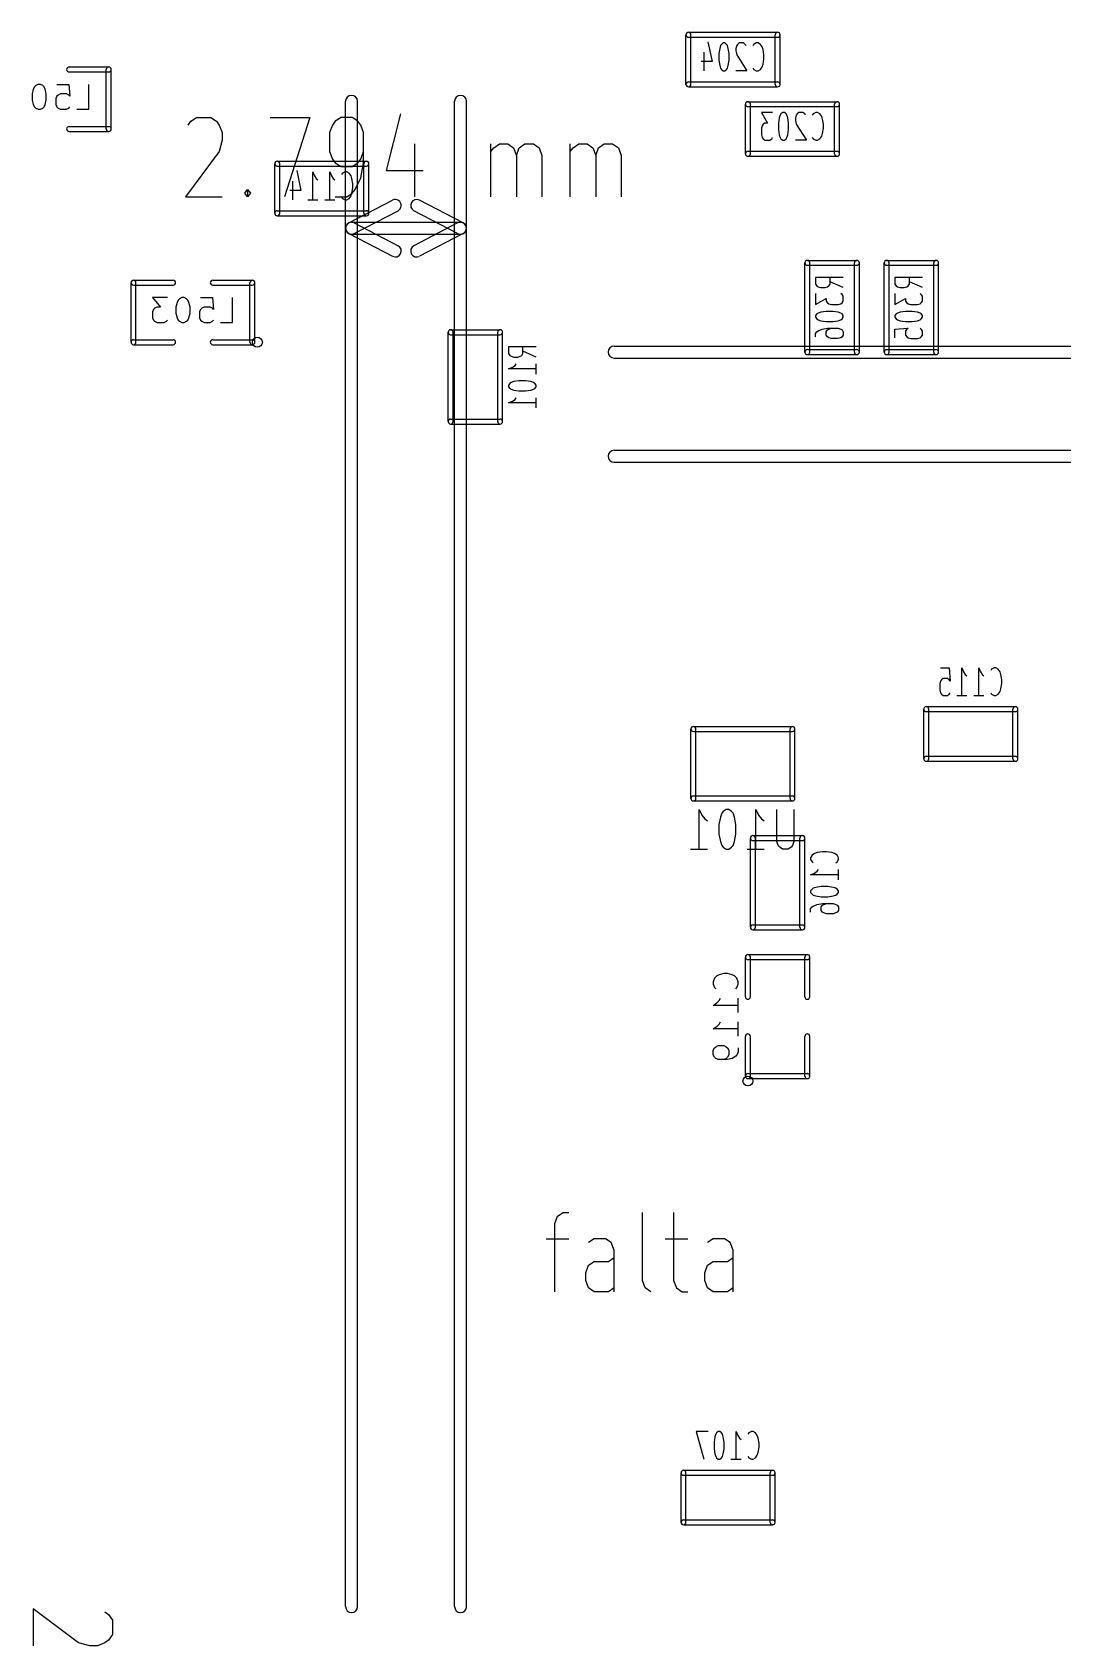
# Model space of a CAD drawing. Extents: x -29274 to 69862, y 24345 to 162744.
# Drawn here: x 10828 to 21227, y 53376 to 69645 of the extents above; entities that cross this region are included whole.
import ezdxf

# ---------------------------------------------------------------- set-up
doc = ezdxf.new("R2010")
doc.units = 0
doc.layers.add('BLACK', color=1, linetype='CONTINUOUS')

msp = doc.modelspace()

# ---------------------------------------------------------------- linework, layer by layer
at = {"layer": 'BLACK'}
for p, q in [((17450, 69645), (18350, 69645)), ((17425, 69120), (17425, 69620)), ((17450, 69595), (18350, 69595)), ((17475, 69120), (17475, 69620)), ((17647, 69550), (17690, 69350)), ((17766, 69483), (17758, 69430)), ((17775, 69510), (17766, 69483)), ((17784, 69523), (17775, 69510)), ((17801, 69537), (17784, 69523)), ((17818, 69537), (17801, 69537)), ((17835, 69523), (17818, 69537)), ((17844, 69510), (17835, 69523)), ((17852, 69483), (17844, 69510)), ((17861, 69430), (17852, 69483)), ((17937, 69510), (17929, 69483)), ((17929, 69483), (17929, 69457)), ((17946, 69523), (17937, 69510)), ((17963, 69537), (17946, 69523)), ((18006, 69537), (17963, 69537)), ((18023, 69523), (18006, 69537)), ((18032, 69510), (18023, 69523)), ((18109, 69523), (18100, 69510)), ((18135, 69537), (18109, 69523)), ((18152, 69537), (18135, 69537)), ((18177, 69523), (18152, 69537)), ((18195, 69497), (18177, 69523)), ((18203, 69470), (18195, 69497)), ((18212, 69417), (18203, 69470)), ((18325, 69120), (18325, 69620)), ((18375, 69120), (18375, 69620)), ((17690, 69350), (17578, 69350)), ((17604, 69443), (17604, 69257)), ((17758, 69430), (17758, 69363)), ((17758, 69363), (17766, 69310)), ((17766, 69310), (17775, 69283)), ((17844, 69283), (17852, 69310)), ((17852, 69310), (17861, 69363)), ((17861, 69363), (17861, 69430)), ((17929, 69457), (17937, 69417)), ((17937, 69417), (18040, 69257)), ((18195, 69297), (18203, 69323)), ((18203, 69323), (18212, 69377)), ((18212, 69377), (18212, 69417)), ((11200, 69295), (11600, 69295)), ((11200, 69245), (11600, 69245)), ((11575, 68670), (11575, 69270)), ((11625, 68670), (11625, 69270)), ((17450, 69145), (18350, 69145)), ((17775, 69283), (17784, 69270)), ((17784, 69270), (17801, 69257)), ((17801, 69257), (17818, 69257)), ((17818, 69257), (17835, 69270)), ((17835, 69270), (17844, 69283)), ((18040, 69257), (17929, 69257)), ((18100, 69283), (18109, 69270)), ((18109, 69270), (18135, 69257)), ((18135, 69257), (18152, 69257)), ((18152, 69257), (18177, 69270)), ((18177, 69270), (18195, 69297)), ((10839, 69071), (10828, 69024)), ((10828, 69024), (10828, 68964)), ((10851, 69095), (10839, 69071)), ((10863, 69107), (10851, 69095)), ((10887, 69119), (10863, 69107)), ((10911, 69119), (10887, 69119)), ((10935, 69107), (10911, 69119)), ((10947, 69095), (10935, 69107)), ((10958, 69071), (10947, 69095)), ((10970, 69024), (10958, 69071)), ((10970, 68964), (10970, 69024)), ((11077, 69000), (11066, 68976)), ((11077, 69119), (11196, 69119)), ((11089, 69012), (11077, 69000)), ((11113, 69024), (11089, 69012)), ((11173, 69024), (11113, 69024)), ((11196, 69012), (11173, 69024)), ((11196, 69119), (11208, 69000)), ((11208, 69000), (11196, 69012)), ((11398, 68869), (11398, 69119)), ((17450, 69095), (18350, 69095)), ((10828, 68964), (10839, 68916)), ((10839, 68916), (10851, 68893)), ((10851, 68893), (10863, 68881)), ((10863, 68881), (10887, 68869)), ((10887, 68869), (10911, 68869)), ((10911, 68869), (10935, 68881)), ((10935, 68881), (10947, 68893)), ((10947, 68893), (10958, 68916)), ((10958, 68916), (10970, 68964)), ((11066, 68976), (11066, 68916)), ((11066, 68916), (11077, 68893)), ((11077, 68893), (11089, 68881)), ((11089, 68881), (11113, 68869)), ((11113, 68869), (11173, 68869)), ((11173, 68869), (11196, 68881)), ((11196, 68881), (11208, 68893)), ((11279, 68869), (11398, 68869)), ((13990, 53771), (13990, 68949)), ((14110, 53771), (14110, 68949)), ((14543, 68823), (14400, 68252)), ((15090, 53771), (15090, 68949)), ((15210, 53771), (15210, 68949)), ((18025, 68420), (18025, 68920)), ((18050, 68945), (18950, 68945)), ((18050, 68895), (18950, 68895)), ((18075, 68420), (18075, 68920)), ((18298, 68837), (18187, 68837)), ((18187, 68837), (18247, 68730)), ((18384, 68823), (18375, 68810)), ((18401, 68837), (18384, 68823)), ((18418, 68837), (18401, 68837)), ((18435, 68823), (18418, 68837)), ((18444, 68810), (18435, 68823)), ((18546, 68823), (18537, 68810)), ((18563, 68837), (18546, 68823)), ((18606, 68837), (18563, 68837)), ((18623, 68823), (18606, 68837)), ((18632, 68810), (18623, 68823)), ((18709, 68823), (18700, 68810)), ((18735, 68837), (18709, 68823)), ((18752, 68837), (18735, 68837)), ((18777, 68823), (18752, 68837)), ((18795, 68797), (18777, 68823)), ((18925, 68420), (18925, 68920)), ((18975, 68420), (18975, 68920)), ((11200, 68695), (11600, 68695)), ((12401, 68709), (12430, 68747)), ((12430, 68747), (12487, 68785)), ((12487, 68785), (12630, 68785)), ((12630, 68785), (12687, 68747)), ((12687, 68747), (12716, 68709)), ((12716, 68709), (12744, 68633)), ((13230, 68785), (13630, 68785)), ((13630, 68785), (13373, 67985)), ((13858, 68709), (13829, 68633)), ((13886, 68747), (13858, 68709)), ((13944, 68785), (13886, 68747)), ((14058, 68785), (13944, 68785)), ((14115, 68747), (14058, 68785)), ((14144, 68709), (14115, 68747)), ((14172, 68633), (14144, 68709)), ((18195, 68703), (18187, 68677)), ((18187, 68677), (18187, 68610)), ((18204, 68717), (18195, 68703)), ((18221, 68730), (18204, 68717)), ((18247, 68730), (18221, 68730)), ((18366, 68783), (18358, 68730)), ((18358, 68730), (18358, 68663)), ((18358, 68663), (18366, 68610)), ((18375, 68810), (18366, 68783)), ((18452, 68783), (18444, 68810)), ((18461, 68730), (18452, 68783)), ((18452, 68610), (18461, 68663)), ((18461, 68663), (18461, 68730)), ((18537, 68810), (18529, 68783)), ((18529, 68783), (18529, 68757)), ((18529, 68757), (18537, 68717)), ((18537, 68717), (18640, 68557)), ((18803, 68770), (18795, 68797)), ((18812, 68717), (18803, 68770)), ((18803, 68623), (18812, 68677)), ((18812, 68677), (18812, 68717)), ((11200, 68645), (11600, 68645)), ((12744, 68557), (12716, 68442)), ((12744, 68633), (12744, 68557)), ((13829, 68633), (13829, 68442)), ((14172, 68328), (14172, 68633)), ((14686, 68519), (14686, 67985)), ((15457, 67985), (15457, 68519)), ((15485, 68480), (15543, 68519)), ((15543, 68519), (15628, 68519)), ((15628, 68519), (15685, 68480)), ((15743, 68480), (15800, 68519)), ((15800, 68519), (15885, 68519)), ((15885, 68519), (15943, 68480)), ((16257, 67985), (16257, 68519)), ((16285, 68480), (16343, 68519)), ((16343, 68519), (16428, 68519)), ((16428, 68519), (16485, 68480)), ((16543, 68480), (16600, 68519)), ((16600, 68519), (16685, 68519)), ((16685, 68519), (16743, 68480)), ((18187, 68610), (18195, 68583)), ((18195, 68583), (18204, 68570)), ((18204, 68570), (18221, 68557)), ((18221, 68557), (18273, 68557)), ((18273, 68557), (18290, 68570)), ((18290, 68570), (18298, 68583)), ((18366, 68610), (18375, 68583)), ((18375, 68583), (18384, 68570)), ((18384, 68570), (18401, 68557)), ((18401, 68557), (18418, 68557)), ((18418, 68557), (18435, 68570)), ((18435, 68570), (18444, 68583)), ((18444, 68583), (18452, 68610)), ((18640, 68557), (18529, 68557)), ((18700, 68583), (18709, 68570)), ((18709, 68570), (18735, 68557)), ((18735, 68557), (18752, 68557)), ((18752, 68557), (18777, 68570)), ((18777, 68570), (18795, 68597)), ((18795, 68597), (18803, 68623)), ((12716, 68442), (12373, 67985)), ((13300, 68345), (14200, 68345)), ((13829, 68442), (13858, 68366)), ((13858, 68366), (13886, 68328)), ((14115, 68328), (14144, 68366)), ((14144, 68366), (14172, 68442)), ((15457, 68442), (15485, 68480)), ((15685, 68480), (15714, 68404)), ((15714, 68404), (15743, 68480)), ((15714, 68404), (15714, 67985)), ((15943, 68480), (15971, 68404)), ((15971, 68404), (15971, 67985)), ((16257, 68442), (16285, 68480)), ((16485, 68480), (16514, 68404)), ((16514, 68404), (16543, 68480)), ((16514, 68404), (16514, 67985)), ((16743, 68480), (16771, 68404)), ((16771, 68404), (16771, 67985)), ((18050, 68445), (18950, 68445)), ((18050, 68395), (18950, 68395)), ((13275, 67820), (13275, 68320)), ((13300, 68295), (14200, 68295)), ((13325, 67820), (13325, 68320)), ((13497, 68250), (13540, 68050)), ((13659, 67957), (13659, 68237)), ((13659, 68237), (13676, 68197)), ((13676, 68197), (13694, 68170)), ((13694, 68170), (13711, 68157)), ((13830, 67957), (13830, 68237)), ((13830, 68237), (13847, 68197)), ((13847, 68197), (13865, 68170)), ((13865, 68170), (13882, 68157)), ((13886, 68328), (13944, 68290)), ((13944, 68290), (14058, 68290)), ((13959, 68223), (13950, 68210)), ((13985, 68237), (13959, 68223)), ((14002, 68237), (13985, 68237)), ((14027, 68223), (14002, 68237)), ((14045, 68197), (14027, 68223)), ((14053, 68170), (14045, 68197)), ((14062, 68117), (14053, 68170)), ((14058, 68290), (14115, 68328)), ((14086, 68061), (14144, 68176)), ((14144, 68176), (14172, 68328)), ((14175, 67820), (14175, 68320)), ((14225, 67820), (14225, 68320)), ((14400, 68252), (14772, 68252)), ((12972, 68023), (13001, 68061)), ((13001, 67985), (12972, 68023)), ((13001, 68061), (13029, 68023)), ((13001, 68061), (13001, 67985)), ((13029, 68023), (13001, 67985)), ((13540, 68050), (13428, 68050)), ((13454, 68143), (13454, 67957)), ((14001, 67985), (14058, 68023)), ((14045, 67997), (14053, 68023)), ((14053, 68023), (14062, 68077)), ((14058, 68023), (14086, 68061)), ((14062, 68077), (14062, 68117)), ((12373, 67985), (12744, 67985)), ((13300, 67845), (14200, 67845)), ((13608, 67957), (13711, 67957)), ((13779, 67957), (13882, 67957)), ((13886, 67985), (14001, 67985)), ((13950, 67983), (13959, 67970)), ((13959, 67970), (13985, 67957)), ((13985, 67957), (14002, 67957)), ((14002, 67957), (14027, 67970)), ((14022, 67723), (14464, 67952)), ((14027, 67970), (14045, 67997)), ((14078, 67616), (14520, 67845)), ((15121, 67616), (14679, 67846)), ((15177, 67722), (14735, 67952)), ((13300, 67795), (14200, 67795)), ((14050, 67729), (15150, 67729)), ((14078, 67722), (14520, 67493)), ((15121, 67722), (14679, 67492)), ((14022, 67615), (14464, 67386)), ((14050, 67609), (15150, 67609)), ((15177, 67616), (14735, 67386)), ((18625, 66420), (18625, 67320)), ((18650, 67345), (19150, 67345)), ((18650, 67295), (19150, 67295)), ((18675, 66420), (18675, 67320)), ((19125, 66420), (19125, 67320)), ((19175, 66420), (19175, 67320)), ((19425, 66420), (19425, 67320)), ((19450, 67345), (19950, 67345)), ((19450, 67295), (19950, 67295)), ((19475, 66420), (19475, 67320)), ((19925, 66420), (19925, 67320)), ((19975, 66420), (19975, 67320)), ((11825, 66520), (11825, 67120)), ((11850, 67145), (12250, 67145)), ((11850, 67095), (12250, 67095)), ((11875, 66520), (11875, 67120)), ((12650, 67145), (13050, 67145)), ((12650, 67095), (13050, 67095)), ((13025, 66520), (13025, 67120)), ((13075, 66520), (13075, 67120)), ((19013, 67173), (18733, 67173)), ((18733, 67173), (18733, 67105)), ((18733, 67105), (18747, 67087)), ((18747, 67087), (18760, 67079)), ((18760, 67079), (18787, 67070)), ((18787, 67070), (18827, 67070)), ((18827, 67070), (18853, 67079)), ((18853, 67079), (18867, 67087)), ((18867, 67087), (18880, 67105)), ((18880, 67105), (18880, 67173)), ((19013, 67070), (18880, 67130)), ((19813, 67173), (19533, 67173)), ((19533, 67173), (19533, 67105)), ((19533, 67105), (19547, 67087)), ((19547, 67087), (19560, 67079)), ((19560, 67079), (19587, 67070)), ((19587, 67070), (19627, 67070)), ((19627, 67070), (19653, 67079)), ((19653, 67079), (19667, 67087)), ((19667, 67087), (19680, 67105)), ((19680, 67105), (19680, 67173)), ((19813, 67070), (19680, 67130)), ((12194, 66969), (12040, 66969)), ((12040, 66969), (12123, 66874)), ((12087, 66874), (12063, 66862)), ((12123, 66874), (12087, 66874)), ((12289, 66921), (12278, 66874)), ((12278, 66874), (12278, 66814)), ((12301, 66945), (12289, 66921)), ((12313, 66957), (12301, 66945)), ((12337, 66969), (12313, 66957)), ((12361, 66969), (12337, 66969)), ((12385, 66957), (12361, 66969)), ((12397, 66945), (12385, 66957)), ((12408, 66921), (12397, 66945)), ((12420, 66874), (12408, 66921)), ((12420, 66814), (12420, 66874)), ((12527, 66969), (12646, 66969)), ((12563, 66874), (12539, 66862)), ((12623, 66874), (12563, 66874)), ((12646, 66862), (12623, 66874)), ((12646, 66969), (12658, 66850)), ((12848, 66719), (12848, 66969)), ((18733, 67010), (18733, 66899)), ((18733, 66899), (18840, 66959)), ((18840, 66959), (18840, 66933)), ((18840, 66933), (18853, 66916)), ((18853, 66916), (18867, 66907)), ((18867, 66907), (18893, 66899)), ((18893, 66899), (18960, 66899)), ((18960, 66899), (18987, 66907)), ((19000, 67002), (18987, 67010)), ((18987, 66907), (19000, 66916)), ((19013, 66985), (19000, 67002)), ((19000, 66916), (19013, 66933)), ((19013, 66933), (19013, 66985)), ((19533, 67010), (19533, 66899)), ((19533, 66899), (19640, 66959)), ((19640, 66959), (19640, 66933)), ((19640, 66933), (19653, 66916)), ((19653, 66916), (19667, 66907)), ((19667, 66907), (19693, 66899)), ((19693, 66899), (19760, 66899)), ((19760, 66899), (19787, 66907)), ((19800, 67002), (19787, 67010)), ((19787, 66907), (19800, 66916)), ((19813, 66985), (19800, 67002)), ((19800, 66916), (19813, 66933)), ((19813, 66933), (19813, 66985)), ((12051, 66850), (12040, 66826)), ((12040, 66826), (12040, 66766)), ((12040, 66766), (12051, 66743)), ((12063, 66862), (12051, 66850)), ((12051, 66743), (12063, 66731)), ((12063, 66731), (12087, 66719)), ((12087, 66719), (12159, 66719)), ((12159, 66719), (12182, 66731)), ((12182, 66731), (12194, 66743)), ((12278, 66814), (12289, 66766)), ((12289, 66766), (12301, 66743)), ((12301, 66743), (12313, 66731)), ((12313, 66731), (12337, 66719)), ((12337, 66719), (12361, 66719)), ((12361, 66719), (12385, 66731)), ((12385, 66731), (12397, 66743)), ((12397, 66743), (12408, 66766)), ((12408, 66766), (12420, 66814)), ((12527, 66850), (12516, 66826)), ((12516, 66826), (12516, 66766)), ((12516, 66766), (12527, 66743)), ((12539, 66862), (12527, 66850)), ((12527, 66743), (12539, 66731)), ((12539, 66731), (12563, 66719)), ((12563, 66719), (12623, 66719)), ((12623, 66719), (12646, 66731)), ((12658, 66850), (12646, 66862)), ((12646, 66731), (12658, 66743)), ((12729, 66719), (12848, 66719)), ((18747, 66805), (18733, 66788)), ((18733, 66788), (18733, 66771)), ((18733, 66771), (18747, 66754)), ((18760, 66814), (18747, 66805)), ((18747, 66754), (18760, 66745)), ((18787, 66822), (18760, 66814)), ((18760, 66745), (18787, 66736)), ((18840, 66831), (18787, 66822)), ((18787, 66736), (18840, 66728)), ((18907, 66831), (18840, 66831)), ((18840, 66728), (18907, 66728)), ((18960, 66822), (18907, 66831)), ((18907, 66728), (18960, 66736)), ((18987, 66814), (18960, 66822)), ((18960, 66736), (18987, 66745)), ((19000, 66805), (18987, 66814)), ((18987, 66745), (19000, 66754)), ((19013, 66788), (19000, 66805)), ((19000, 66754), (19013, 66771)), ((19013, 66771), (19013, 66788)), ((19547, 66805), (19533, 66788)), ((19533, 66788), (19533, 66771)), ((19533, 66771), (19547, 66754)), ((19560, 66814), (19547, 66805)), ((19547, 66754), (19560, 66745)), ((19587, 66822), (19560, 66814)), ((19560, 66745), (19587, 66736)), ((19640, 66831), (19587, 66822)), ((19587, 66736), (19640, 66728)), ((19707, 66831), (19640, 66831)), ((19640, 66728), (19707, 66728)), ((19760, 66822), (19707, 66831)), ((19707, 66728), (19760, 66736)), ((19787, 66814), (19760, 66822)), ((19760, 66736), (19787, 66745)), ((19800, 66805), (19787, 66814)), ((19787, 66745), (19800, 66754)), ((19813, 66788), (19800, 66805)), ((19800, 66754), (19813, 66771)), ((19813, 66771), (19813, 66788)), ((11850, 66545), (12250, 66545)), ((12650, 66545), (13050, 66545)), ((15025, 65720), (15025, 66620)), ((15050, 66645), (15550, 66645)), ((15050, 66595), (15550, 66595)), ((15075, 65720), (15075, 66620)), ((15525, 65720), (15525, 66620)), ((15575, 65720), (15575, 66620)), ((18733, 66608), (18747, 66625)), ((18733, 66574), (18733, 66608)), ((18747, 66625), (18760, 66634)), ((18760, 66634), (18800, 66651)), ((18800, 66651), (18853, 66660)), ((18840, 66625), (18853, 66643)), ((18840, 66591), (18840, 66625)), ((18853, 66574), (18840, 66591)), ((18853, 66660), (18960, 66660)), ((18853, 66643), (18867, 66651)), ((18867, 66565), (18853, 66574)), ((18867, 66651), (18893, 66660)), ((18893, 66557), (18867, 66565)), ((18960, 66557), (18893, 66557)), ((18960, 66660), (18987, 66651)), ((18987, 66565), (18960, 66557)), ((18987, 66651), (19000, 66643)), ((19000, 66574), (18987, 66565)), ((19000, 66643), (19013, 66625)), ((19013, 66591), (19000, 66574)), ((19013, 66625), (19013, 66591)), ((19533, 66651), (19667, 66660)), ((19533, 66565), (19533, 66651)), ((19653, 66651), (19640, 66634)), ((19640, 66634), (19640, 66591)), ((19640, 66591), (19653, 66574)), ((19667, 66660), (19653, 66651)), ((19653, 66574), (19667, 66565)), ((19667, 66565), (19693, 66557)), ((19693, 66557), (19760, 66557)), ((19760, 66557), (19787, 66565)), ((19800, 66651), (19787, 66660)), ((19787, 66565), (19800, 66574)), ((19813, 66634), (19800, 66651)), ((19800, 66574), (19813, 66591)), ((19813, 66591), (19813, 66634)), ((11850, 66495), (12250, 66495)), ((12650, 66495), (13050, 66495)), ((15913, 66473), (15633, 66473)), ((15633, 66473), (15633, 66405)), ((15633, 66405), (15647, 66387)), ((15647, 66387), (15660, 66379)), ((15660, 66379), (15687, 66370)), ((15727, 66370), (15753, 66379)), ((15753, 66379), (15767, 66387)), ((15767, 66387), (15780, 66405)), ((15780, 66405), (15780, 66473)), ((15913, 66370), (15780, 66430)), ((16700, 66480), (31830, 66480)), ((18650, 66445), (19150, 66445)), ((18650, 66395), (19150, 66395)), ((19450, 66445), (19950, 66445)), ((19450, 66395), (19950, 66395)), ((15633, 66250), (15673, 66267)), ((15913, 66250), (15633, 66250)), ((15673, 66267), (15700, 66285)), ((15687, 66370), (15727, 66370)), ((15700, 66285), (15713, 66302)), ((15913, 66199), (15913, 66302)), ((16700, 66360), (31830, 66360)), ((15647, 66105), (15633, 66088)), ((15633, 66088), (15633, 66071)), ((15633, 66071), (15647, 66054)), ((15660, 66114), (15647, 66105)), ((15647, 66054), (15660, 66045)), ((15687, 66122), (15660, 66114)), ((15740, 66131), (15687, 66122)), ((15807, 66131), (15740, 66131)), ((15860, 66122), (15807, 66131)), ((15887, 66114), (15860, 66122)), ((15900, 66105), (15887, 66114)), ((15887, 66045), (15900, 66054)), ((15913, 66088), (15900, 66105)), ((15900, 66054), (15913, 66071)), ((15913, 66071), (15913, 66088)), ((15633, 65908), (15673, 65925)), ((15913, 65908), (15633, 65908)), ((15660, 66045), (15687, 66036)), ((15673, 65925), (15700, 65943)), ((15687, 66036), (15740, 66028)), ((15700, 65943), (15713, 65960)), ((15740, 66028), (15807, 66028)), ((15807, 66028), (15860, 66036)), ((15860, 66036), (15887, 66045)), ((15913, 65857), (15913, 65960)), ((15050, 65745), (15550, 65745)), ((15050, 65695), (15550, 65695)), ((16700, 65430), (31830, 65430)), ((16700, 65310), (31830, 65310)), ((19995, 63237), (20081, 63237)), ((20021, 63130), (20004, 63117)), ((20064, 63130), (20021, 63130)), ((20081, 63117), (20064, 63130)), ((20081, 63237), (20090, 63103)), ((20209, 62957), (20209, 63237)), ((20209, 63237), (20226, 63197)), ((20226, 63197), (20244, 63170)), ((20244, 63170), (20261, 63157)), ((20380, 62957), (20380, 63237)), ((20380, 63237), (20397, 63197)), ((20397, 63197), (20415, 63170)), ((20415, 63170), (20432, 63157)), ((20509, 63223), (20500, 63210)), ((20535, 63237), (20509, 63223)), ((20552, 63237), (20535, 63237)), ((20577, 63223), (20552, 63237)), ((20595, 63197), (20577, 63223)), ((20603, 63170), (20595, 63197)), ((20612, 63117), (20603, 63170)), ((19995, 63103), (19987, 63077)), ((19987, 63077), (19987, 63010)), ((19987, 63010), (19995, 62983)), ((20004, 63117), (19995, 63103)), ((19995, 62983), (20004, 62970)), ((20004, 62970), (20021, 62957)), ((20064, 62957), (20081, 62970)), ((20090, 63103), (20081, 63117)), ((20081, 62970), (20090, 62983)), ((20500, 62983), (20509, 62970)), ((20509, 62970), (20535, 62957)), ((20552, 62957), (20577, 62970)), ((20577, 62970), (20595, 62997)), ((20595, 62997), (20603, 63023)), ((20603, 63023), (20612, 63077)), ((20612, 63077), (20612, 63117)), ((19825, 62320), (19825, 62820)), ((19850, 62845), (20750, 62845)), ((19875, 62320), (19875, 62820)), ((20021, 62957), (20064, 62957)), ((20158, 62957), (20261, 62957)), ((20329, 62957), (20432, 62957)), ((20535, 62957), (20552, 62957)), ((20725, 62320), (20725, 62820)), ((20775, 62320), (20775, 62820)), ((17500, 62645), (18500, 62645)), ((19850, 62795), (20750, 62795)), ((17475, 61920), (17475, 62620)), ((17500, 62595), (18500, 62595)), ((17525, 61920), (17525, 62620)), ((18475, 61920), (18475, 62620)), ((18525, 61920), (18525, 62620)), ((19850, 62345), (20750, 62345)), ((19850, 62295), (20750, 62295)), ((17500, 61945), (18500, 61945)), ((17500, 61895), (18500, 61895)), ((17557, 61408), (17557, 61808)), ((17557, 61808), (17586, 61751)), ((17586, 61751), (17614, 61713)), ((17614, 61713), (17643, 61694)), ((17772, 61732), (17757, 61656)), ((17786, 61770), (17772, 61732)), ((17800, 61789), (17786, 61770)), ((17829, 61808), (17800, 61789)), ((17857, 61808), (17829, 61808)), ((17886, 61789), (17857, 61808)), ((17900, 61770), (17886, 61789)), ((17915, 61732), (17900, 61770)), ((17929, 61656), (17915, 61732)), ((18129, 61408), (18129, 61808)), ((18129, 61808), (18158, 61751)), ((18158, 61751), (18186, 61713)), ((18186, 61713), (18215, 61694)), ((18343, 61484), (18343, 61808)), ((18515, 61808), (18515, 61484)), ((17757, 61656), (17757, 61560)), ((17757, 61560), (17772, 61484)), ((17915, 61484), (17929, 61560)), ((17929, 61560), (17929, 61656)), ((18075, 60620), (18075, 61520)), ((18100, 61545), (18600, 61545)), ((18125, 60620), (18125, 61520)), ((18575, 60620), (18575, 61520)), ((18625, 60620), (18625, 61520)), ((17471, 61408), (17643, 61408)), ((17772, 61484), (17786, 61446)), ((17786, 61446), (17800, 61427)), ((17800, 61427), (17829, 61408)), ((17829, 61408), (17857, 61408)), ((17857, 61408), (17886, 61427)), ((17886, 61427), (17900, 61446)), ((17900, 61446), (17915, 61484)), ((18043, 61408), (18215, 61408)), ((18100, 61495), (18600, 61495)), ((18357, 61446), (18343, 61484)), ((18372, 61427), (18357, 61446)), ((18400, 61408), (18372, 61427)), ((18457, 61408), (18400, 61408)), ((18486, 61427), (18457, 61408)), ((18500, 61446), (18486, 61427)), ((18515, 61484), (18500, 61446)), ((18697, 61347), (18683, 61322)), ((18723, 61365), (18697, 61347)), ((18750, 61373), (18723, 61365)), ((18803, 61382), (18750, 61373)), ((18843, 61382), (18803, 61382)), ((18897, 61373), (18843, 61382)), ((18923, 61365), (18897, 61373)), ((18950, 61347), (18923, 61365)), ((18963, 61322), (18950, 61347)), ((18683, 61322), (18683, 61305)), ((18683, 61305), (18697, 61279)), ((18697, 61279), (18710, 61270)), ((18723, 61167), (18750, 61185)), ((18750, 61185), (18763, 61202)), ((18937, 61270), (18950, 61279)), ((18950, 61279), (18963, 61305)), ((18963, 61305), (18963, 61322)), ((18963, 61099), (18963, 61202)), ((18683, 61150), (18723, 61167)), ((18963, 61150), (18683, 61150)), ((18710, 61014), (18697, 61005)), ((18737, 61022), (18710, 61014)), ((18790, 61031), (18737, 61022)), ((18857, 61031), (18790, 61031)), ((18910, 61022), (18857, 61031)), ((18937, 61014), (18910, 61022)), ((18950, 61005), (18937, 61014)), ((18697, 61005), (18683, 60988)), ((18683, 60988), (18683, 60971)), ((18683, 60971), (18697, 60954)), ((18697, 60954), (18710, 60945)), ((18710, 60945), (18737, 60936)), ((18710, 60834), (18750, 60851)), ((18737, 60936), (18790, 60928)), ((18750, 60851), (18803, 60860)), ((18790, 60928), (18857, 60928)), ((18803, 60860), (18910, 60860)), ((18803, 60843), (18817, 60851)), ((18817, 60851), (18843, 60860)), ((18857, 60928), (18910, 60936)), ((18910, 60936), (18937, 60945)), ((18910, 60860), (18937, 60851)), ((18937, 60945), (18950, 60954)), ((18937, 60851), (18950, 60843)), ((18963, 60988), (18950, 61005)), ((18950, 60954), (18963, 60971)), ((18963, 60971), (18963, 60988)), ((18683, 60808), (18697, 60825)), ((18683, 60774), (18683, 60808)), ((18697, 60825), (18710, 60834)), ((18790, 60825), (18803, 60843)), ((18790, 60791), (18790, 60825)), ((18803, 60774), (18790, 60791)), ((18817, 60765), (18803, 60774)), ((18843, 60757), (18817, 60765)), ((18910, 60757), (18843, 60757)), ((18937, 60765), (18910, 60757)), ((18950, 60774), (18937, 60765)), ((18950, 60843), (18963, 60825)), ((18963, 60791), (18950, 60774)), ((18963, 60825), (18963, 60791)), ((18100, 60645), (18600, 60645)), ((18100, 60595), (18600, 60595)), ((18025, 59920), (18025, 60320)), ((18050, 60345), (18650, 60345)), ((18050, 60295), (18650, 60295)), ((18075, 59920), (18075, 60320)), ((18625, 59920), (18625, 60320)), ((18675, 59920), (18675, 60320)), ((17713, 60107), (17701, 60071)), ((17701, 60071), (17701, 60047)), ((17701, 60047), (17713, 60012)), ((17737, 60131), (17713, 60107)), ((17761, 60142), (17737, 60131)), ((17808, 60154), (17761, 60142)), ((17844, 60154), (17808, 60154)), ((17892, 60142), (17844, 60154)), ((17915, 60131), (17892, 60142)), ((17939, 60107), (17915, 60131)), ((17951, 60071), (17939, 60107)), ((17939, 60012), (17951, 60047)), ((17951, 60047), (17951, 60071)), ((17713, 60012), (17725, 60000)), ((17737, 59857), (17761, 59881)), ((17761, 59881), (17773, 59904)), ((17927, 60000), (17939, 60012)), ((17951, 59762), (17951, 59904)), ((17701, 59833), (17737, 59857)), ((17951, 59833), (17701, 59833)), ((17701, 59595), (17737, 59619)), ((17951, 59595), (17701, 59595)), ((17737, 59619), (17761, 59643)), ((17761, 59643), (17773, 59666)), ((17951, 59524), (17951, 59666)), ((17701, 59381), (17713, 59405)), ((17713, 59405), (17725, 59416)), ((17725, 59416), (17749, 59428)), ((17749, 59428), (17808, 59428)), ((17808, 59428), (17832, 59416)), ((17832, 59416), (17844, 59405)), ((17844, 59405), (17856, 59381)), ((17951, 59405), (17951, 59357)), ((18025, 59120), (18025, 59520)), ((18075, 59120), (18075, 59520)), ((18625, 59120), (18625, 59520)), ((18675, 59120), (18675, 59520)), ((17701, 59333), (17701, 59381)), ((17713, 59309), (17701, 59333)), ((17725, 59297), (17713, 59309)), ((17749, 59286), (17725, 59297)), ((17844, 59286), (17749, 59286)), ((17832, 59297), (17808, 59286)), ((17844, 59309), (17832, 59297)), ((17856, 59333), (17844, 59309)), ((17892, 59297), (17844, 59286)), ((17856, 59381), (17856, 59333)), ((17927, 59321), (17892, 59297)), ((17939, 59333), (17927, 59321)), ((17951, 59357), (17939, 59333)), ((18050, 59145), (18650, 59145)), ((18050, 59095), (18650, 59095)), ((16100, 57632), (16128, 57708)), ((16100, 56946), (16100, 57632)), ((16128, 57708), (16186, 57746)), ((16186, 57746), (16243, 57746)), ((16986, 57060), (16986, 57746)), ((17300, 57746), (17300, 57060)), ((16014, 57480), (16243, 57480)), ((16500, 57480), (16443, 57441)), ((16614, 57480), (16500, 57480)), ((16671, 57441), (16614, 57480)), ((16700, 57365), (16671, 57441)), ((17214, 57480), (17443, 57480)), ((17700, 57480), (17643, 57441)), ((17814, 57480), (17700, 57480)), ((17871, 57441), (17814, 57480)), ((17900, 57365), (17871, 57441)), ((16643, 57251), (16700, 57289)), ((16700, 56946), (16700, 57365)), ((17843, 57251), (17900, 57289)), ((17900, 56946), (17900, 57365)), ((16414, 57137), (16443, 57213)), ((16414, 57060), (16414, 57137)), ((16443, 57213), (16500, 57251)), ((16500, 57251), (16643, 57251)), ((17614, 57137), (17643, 57213)), ((17614, 57060), (17614, 57137)), ((17643, 57213), (17700, 57251)), ((17700, 57251), (17843, 57251)), ((16443, 56984), (16414, 57060)), ((16500, 56946), (16443, 56984)), ((16643, 56946), (16500, 56946)), ((16700, 56984), (16643, 56946)), ((17014, 56984), (16986, 57060)), ((17072, 56946), (17014, 56984)), ((17300, 57060), (17328, 56984)), ((17328, 56984), (17386, 56946)), ((17386, 56946), (17443, 56946)), ((17643, 56984), (17614, 57060)), ((17700, 56946), (17643, 56984)), ((17843, 56946), (17700, 56946)), ((17900, 56984), (17843, 56946)), ((17648, 55537), (17528, 55537)), ((17528, 55537), (17605, 55257)), ((17716, 55483), (17708, 55430)), ((17725, 55510), (17716, 55483)), ((17734, 55523), (17725, 55510)), ((17751, 55537), (17734, 55523)), ((17768, 55537), (17751, 55537)), ((17785, 55523), (17768, 55537)), ((17794, 55510), (17785, 55523)), ((17802, 55483), (17794, 55510)), ((17811, 55430), (17802, 55483)), ((17930, 55257), (17930, 55537)), ((17930, 55537), (17947, 55497)), ((17947, 55497), (17965, 55470)), ((18059, 55523), (18050, 55510)), ((18085, 55537), (18059, 55523)), ((18102, 55537), (18085, 55537)), ((18127, 55523), (18102, 55537)), ((18145, 55497), (18127, 55523)), ((18153, 55470), (18145, 55497)), ((17708, 55430), (17708, 55363)), ((17708, 55363), (17716, 55310)), ((17802, 55310), (17811, 55363)), ((17811, 55363), (17811, 55430)), ((17965, 55470), (17982, 55457)), ((18145, 55297), (18153, 55323)), ((18162, 55417), (18153, 55470)), ((18153, 55323), (18162, 55377)), ((18162, 55377), (18162, 55417)), ((17716, 55310), (17725, 55283)), ((17725, 55283), (17734, 55270)), ((17734, 55270), (17751, 55257)), ((17751, 55257), (17768, 55257)), ((17768, 55257), (17785, 55270)), ((17785, 55270), (17794, 55283)), ((17794, 55283), (17802, 55310)), ((17879, 55257), (17982, 55257)), ((18050, 55283), (18059, 55270)), ((18059, 55270), (18085, 55257)), ((18085, 55257), (18102, 55257)), ((18102, 55257), (18127, 55270)), ((18127, 55270), (18145, 55297)), ((17375, 54620), (17375, 55120)), ((17400, 55145), (18300, 55145)), ((17400, 55095), (18300, 55095)), ((17425, 54620), (17425, 55120)), ((18275, 54620), (18275, 55120)), ((18325, 54620), (18325, 55120)), ((17400, 54645), (18300, 54645)), ((17400, 54595), (18300, 54595)), ((11294, 53404), (10837, 53747)), ((10837, 53747), (10837, 53376)), ((11561, 53719), (11599, 53690)), ((11599, 53690), (11637, 53633)), ((11637, 53633), (11637, 53490)), ((11409, 53376), (11294, 53404)), ((11485, 53376), (11409, 53376)), ((11561, 53404), (11485, 53376)), ((11599, 53433), (11561, 53404)), ((11637, 53490), (11599, 53433))]:
    msp.add_line(p, q, dxfattribs=at)
for centre in [(13100, 66520), (18050, 59070)]:
    msp.add_circle(centre, 50, dxfattribs=at)
for centre, radius, start, end in [((17450, 69620), 25, 90, 270), ((17450, 69620), 25, 360, 540), ((18350, 69620), 25, 360, 540), ((18350, 69620), 25, 270, 450), ((11200, 69270), 25, 90, 270), ((11600, 69270), 25, 360, 540), ((11600, 69270), 25, 270, 450), ((17450, 69120), 25, 90, 270), ((18350, 69120), 25, 270, 450), ((14050, 68949), 60, 360, 540), ((15150, 68949), 60, 360, 540), ((17450, 69120), 25, 180, 360), ((18350, 69120), 25, 180, 360), ((18050, 68920), 25, 90, 270), ((18050, 68920), 25, 360, 540), ((18950, 68920), 25, 360, 540), ((18950, 68920), 25, 270, 450), ((11200, 68670), 25, 90, 270), ((11600, 68670), 25, 180, 360), ((11600, 68670), 25, 270, 450), ((13300, 68320), 25, 90, 270), ((13300, 68320), 25, 360, 540), ((14200, 68320), 25, 360, 540), ((14200, 68320), 25, 270, 450), ((18050, 68420), 25, 90, 270), ((18050, 68420), 25, 180, 360), ((18950, 68420), 25, 180, 360), ((18950, 68420), 25, 270, 450), ((13300, 67820), 25, 90, 270), ((14200, 67820), 25, 270, 450), ((14492, 67899), 60, 297, 477), ((14707, 67899), 60, 422, 602), ((13300, 67820), 25, 180, 360), ((14050, 67669), 60, 90, 270), ((14050, 67669), 60, 62, 242), ((14050, 67669), 60, 117, 297), ((14200, 67820), 25, 180, 360), ((15149, 67669), 60, 242, 422), ((15149, 67669), 60, -62, 117), ((15150, 67669), 60, 270, 450), ((14492, 67439), 60, 242, 422), ((14707, 67439), 60, 117, 297), ((18650, 67320), 25, 90, 270), ((18650, 67320), 25, 360, 540), ((19150, 67320), 25, 360, 540), ((19150, 67320), 25, 270, 450), ((19450, 67320), 25, 90, 270), ((19450, 67320), 25, 360, 540), ((19950, 67320), 25, 360, 540), ((19950, 67320), 25, 270, 450), ((11850, 67120), 25, 90, 270), ((11850, 67120), 25, 360, 540), ((12250, 67120), 25, 270, 450), ((12650, 67120), 25, 90, 270), ((13050, 67120), 25, 360, 540), ((13050, 67120), 25, 270, 450), ((11850, 66520), 25, 90, 270), ((12250, 66520), 25, 270, 450), ((12650, 66520), 25, 90, 270), ((13050, 66520), 25, 270, 450), ((15050, 66620), 25, 360, 540), ((15050, 66620), 25, 90, 270), ((15550, 66620), 25, 360, 540), ((15550, 66620), 25, 270, 450), ((11850, 66520), 25, 180, 360), ((13050, 66520), 25, 180, 360), ((16700, 66420), 60, 90, 270), ((18650, 66420), 25, 90, 270), ((18650, 66420), 25, 180, 360), ((19150, 66420), 25, 180, 360), ((19150, 66420), 25, 270, 450), ((19450, 66420), 25, 90, 270), ((19450, 66420), 25, 180, 360), ((19950, 66420), 25, 180, 360), ((19950, 66420), 25, 270, 450), ((15050, 65720), 25, 90, 270), ((15550, 65720), 25, 270, 450), ((15050, 65720), 25, 180, 360), ((15550, 65720), 25, 180, 360), ((16700, 65370), 60, 90, 270), ((19850, 62820), 25, 90, 270), ((19850, 62820), 25, 360, 540), ((20750, 62820), 25, 360, 540), ((20750, 62820), 25, 270, 450), ((17500, 62620), 25, 90, 270), ((17500, 62620), 25, 360, 540), ((18500, 62620), 25, 360, 540), ((18500, 62620), 25, 270, 450), ((19850, 62320), 25, 90, 270), ((19850, 62320), 25, 180, 360), ((20750, 62320), 25, 180, 360), ((20750, 62320), 25, 270, 450), ((17500, 61920), 25, 90, 270), ((17500, 61920), 25, 180, 360), ((18500, 61920), 25, 180, 360), ((18500, 61920), 25, 270, 450), ((18100, 61520), 25, 90, 270), ((18100, 61520), 25, 360, 540), ((18600, 61520), 25, 360, 540), ((18600, 61520), 25, 270, 450), ((18100, 60620), 25, 90, 270), ((18100, 60620), 25, 180, 360), ((18600, 60620), 25, 180, 360), ((18600, 60620), 25, 270, 450), ((18050, 60320), 25, 90, 270), ((18050, 60320), 25, 360, 540), ((18650, 60320), 25, 360, 540), ((18650, 60320), 25, 270, 450), ((18050, 59920), 25, 180, 360), ((18650, 59920), 25, 180, 360), ((18050, 59520), 25, 360, 540), ((18650, 59520), 25, 360, 540), ((18050, 59120), 25, 90, 270), ((18050, 59120), 25, 180, 360), ((18650, 59120), 25, 180, 360), ((18650, 59120), 25, 270, 450), ((17400, 55120), 25, 90, 270), ((17400, 55120), 25, 360, 540), ((18300, 55120), 25, 360, 540), ((18300, 55120), 25, 270, 450), ((17400, 54620), 25, 90, 270), ((17400, 54620), 25, 180, 360), ((18300, 54620), 25, 180, 360), ((18300, 54620), 25, 270, 450), ((14050, 53771), 60, 180, 360), ((15150, 53771), 60, 180, 360)]:
    msp.add_arc(centre, radius, start, end, dxfattribs=at)

doc.saveas('drawing.dxf')
